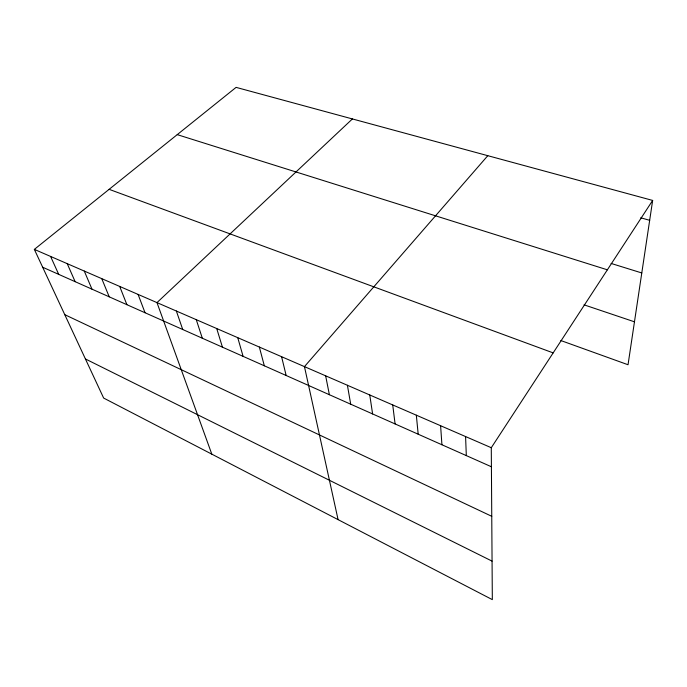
<?xml version="1.0" encoding="UTF-8"?>
<svg xmlns="http://www.w3.org/2000/svg" width="687" height="687" viewBox="0 0 687 687"><rect width="100%" height="100%" fill="white"/><g stroke="black" fill="none" stroke-linecap="round" stroke-linejoin="round"><path stroke-width="1.03" d="M652.65 200.432L491.282 447.718L492.33 599.631L103.643 398.056L34.35 249.39L236.088 87.369L652.65 200.432L628.038 364.745L560.832 340.537M487.796 155.691L304.453 366.626L338.081 519.638M352.405 118.937L156.98 302.615L211.819 454.159M640.756 217.796L649.67 220.312M611.095 263.439L641.787 272.962M177.237 134.635L607.377 269.819M584.027 304.83L634.47 321.817M109.13 189.337L553.164 352.886M34.35 249.39L491.282 447.718M42.663 267.234L491.411 466.765M64.776 314.672L491.755 516.306M85.411 358.949L492.064 561.124M50.589 256.44L58.704 274.362M67.223 263.662L75.141 281.67M84.278 271.064L91.972 289.158M101.762 278.656L109.224 296.827M119.701 286.436L126.906 304.693M138.096 294.422L145.034 312.748M176.361 311.031L182.725 329.511M196.267 319.67L202.313 338.219M216.723 328.549L222.433 347.167M237.745 337.669L243.095 356.355M259.351 347.055L264.323 365.793M281.584 356.699L286.153 375.497M325.647 375.823L329.382 394.716M347.407 385.27L350.705 404.205M369.761 394.973L372.603 413.935M392.724 404.944L395.085 423.931M416.331 415.188L418.185 434.201M440.607 425.725L441.921 444.755M465.58 436.563L466.318 455.61"/></g></svg>
